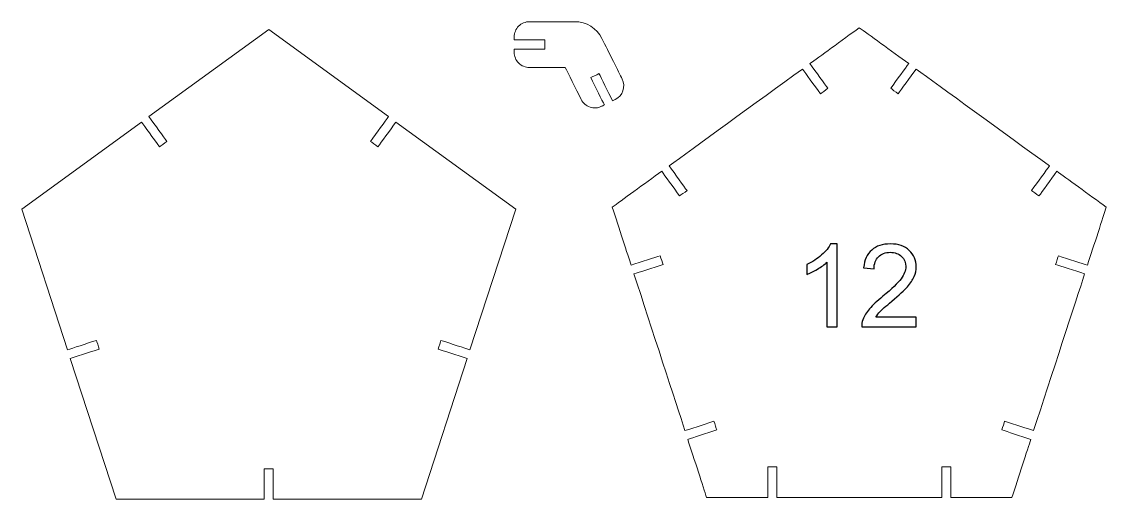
# Model space of a CAD drawing. Header units: centimetres. Extents: x -162 to 48, y -78 to 11.
# Drawn here: x -36.45 to -1.09, y -14.61 to 0.97 of the extents above; entities that cross this region are included whole.
import ezdxf

# ---------------------------------------------------------------- set-up
doc = ezdxf.new("R2010")
doc.units = ezdxf.units.CM
doc.header["$MEASUREMENT"] = 0
doc.layers.add('layer 1', color=7, linetype='Continuous')

msp = doc.modelspace()

# ---------------------------------------------------------------- linework, layer by layer
at = {"layer": 'layer 1', "color": 250, "lineweight": 9}
for points in [[(-28.39848, 0.70894), (-28.39848, 0.70894), (-32.30433, -2.12882), (-32.30433, -2.12882)], [(-28.39848, 0.70894), (-28.39848, 0.70894), (-24.49262, -2.12882), (-24.49262, -2.12882)], [(-9.14368, 0.77072), (-9.68056, 0.38065), (-10.4859, -0.20446), (-10.75434, -0.39949)], [(-7.53302, -0.39949), (-8.0699, -0.00941), (-8.87524, 0.57568), (-9.14368, 0.77072)], [(-10.99594, -0.57503), (-12.44554, -1.62823), (-14.61992, -3.20801), (-15.34472, -3.7346)], [(-10.41082, -1.38035), (-10.60587, -1.11191), (-10.89842, -0.70924), (-10.99594, -0.57503)], [(-10.75434, -0.39949), (-10.5593, -0.66794), (-10.26675, -1.07061), (-10.16923, -1.20483)], [(-8.11812, -1.20483), (-7.92309, -0.93639), (-7.63054, -0.53372), (-7.53302, -0.39949)], [(-7.29142, -0.57503), (-7.48645, -0.84347), (-7.77901, -1.24614), (-7.87653, -1.38035)], [(-2.94263, -3.7346), (-4.39223, -2.68141), (-6.56662, -1.10162), (-7.29142, -0.57503)], [(-10.16923, -1.20483), (-10.24977, -1.26334), (-10.37056, -1.3511), (-10.41082, -1.38035)], [(-7.87653, -1.38035), (-7.95706, -1.32185), (-8.07786, -1.23408), (-8.11812, -1.20483)], [(-36.45178, -5.14213), (-36.45178, -5.14213), (-32.54594, -2.30436), (-32.54594, -2.30436)], [(-31.96082, -3.10968), (-32.15585, -2.84124), (-32.44842, -2.43858), (-32.54594, -2.30436)], [(-32.30433, -2.12882), (-32.10929, -2.39727), (-31.81675, -2.79994), (-31.71923, -2.93416)], [(-25.07772, -2.93416), (-24.88269, -2.66572), (-24.59014, -2.26305), (-24.49262, -2.12882)], [(-24.25102, -2.30436), (-24.44605, -2.5728), (-24.73861, -2.97547), (-24.83613, -3.10968)], [(-20.34517, -5.14213), (-20.34517, -5.14213), (-24.25102, -2.30436), (-24.25102, -2.30436)], [(-31.71923, -2.93416), (-31.79977, -2.99266), (-31.92055, -3.08043), (-31.96082, -3.10968)], [(-24.83613, -3.10968), (-24.91666, -3.05118), (-25.03746, -2.96341), (-25.07772, -2.93416)], [(-15.34472, -3.7346), (-15.14968, -4.00305), (-14.85714, -4.40572), (-14.75962, -4.53994)], [(-3.52773, -4.53994), (-3.33271, -4.2715), (-3.04015, -3.86882), (-2.94263, -3.7346)], [(-15.58633, -3.91014), (-16.1232, -4.30022), (-16.92855, -4.88532), (-17.19698, -5.08035)], [(-15.00121, -4.71546), (-15.19624, -4.44702), (-15.48881, -4.04436), (-15.58633, -3.91014)], [(-2.70103, -3.91014), (-2.89607, -4.17859), (-3.18863, -4.58124), (-3.28614, -4.71546)], [(-1.09037, -5.08035), (-1.62725, -4.69028), (-2.43259, -4.10518), (-2.70103, -3.91014)], [(-14.75962, -4.53994), (-14.84016, -4.59844), (-14.96094, -4.68621), (-15.00121, -4.71546)], [(-3.28614, -4.71546), (-3.36667, -4.65696), (-3.48747, -4.56919), (-3.52773, -4.53994)], [(-36.45178, -5.14213), (-36.45178, -5.14213), (-34.95988, -9.73374), (-34.95988, -9.73374)], [(-20.34517, -5.14213), (-20.34517, -5.14213), (-21.83707, -9.73374), (-21.83707, -9.73374)], [(-17.19698, -5.08035), (-16.99192, -5.7115), (-16.68431, -6.65822), (-16.58177, -6.9738)], [(-1.70559, -6.9738), (-1.50052, -6.34266), (-1.19292, -5.39592), (-1.09037, -5.08035)], [(-16.58177, -6.9738), (-16.26619, -6.87126), (-15.79282, -6.71746), (-15.63504, -6.66619)], [(-15.63504, -6.66619), (-15.60428, -6.76086), (-15.55814, -6.90286), (-15.54275, -6.95021)], [(-2.7446, -6.95021), (-2.71383, -6.85554), (-2.66769, -6.71351), (-2.65232, -6.66619)], [(-2.65232, -6.66619), (-2.33674, -6.76873), (-1.86338, -6.92252), (-1.70559, -6.9738)], [(-15.54275, -6.95021), (-15.85833, -7.05274), (-16.33169, -7.20654), (-16.48949, -7.2578)], [(-1.79787, -7.2578), (-2.11345, -7.15528), (-2.58682, -7.00148), (-2.7446, -6.95021)], [(-16.48949, -7.2578), (-15.93579, -8.96192), (-15.10523, -11.51807), (-14.8284, -12.37013)], [(-3.45896, -12.37013), (-2.90526, -10.66602), (-2.07471, -8.10986), (-1.79787, -7.2578)], [(-34.01315, -9.42613), (-34.32873, -9.52867), (-34.80209, -9.68246), (-34.95988, -9.73374)], [(-33.92087, -9.71015), (-33.95164, -9.61548), (-33.99778, -9.47345), (-34.01315, -9.42613)], [(-22.87608, -9.71015), (-22.84531, -9.61548), (-22.79917, -9.47345), (-22.7838, -9.42613)], [(-22.7838, -9.42613), (-22.46822, -9.52867), (-21.99486, -9.68246), (-21.83707, -9.73374)], [(-34.8676, -10.01774), (-34.55202, -9.91522), (-34.07865, -9.76142), (-33.92087, -9.71015)], [(-21.92935, -10.01774), (-22.24493, -9.91522), (-22.7183, -9.76142), (-22.87608, -9.71015)], [(-34.8676, -10.01774), (-34.8676, -10.01774), (-33.37569, -14.60936), (-33.37569, -14.60936)], [(-21.92935, -10.01774), (-21.92935, -10.01774), (-23.42126, -14.60936), (-23.42126, -14.60936)], [(-14.8284, -12.37013), (-14.51282, -12.26757), (-14.03946, -12.11377), (-13.88167, -12.06251)], [(-13.7894, -12.34653), (-14.10497, -12.44906), (-14.57832, -12.60287), (-14.73611, -12.65414)], [(-13.88167, -12.06251), (-13.8509, -12.15719), (-13.80477, -12.29919), (-13.7894, -12.34653)], [(-4.49796, -12.34653), (-4.4672, -12.25185), (-4.42106, -12.10984), (-4.40568, -12.06251)], [(-3.55125, -12.65414), (-3.86682, -12.55159), (-4.34018, -12.39779), (-4.49796, -12.34653)], [(-4.40568, -12.06251), (-4.09011, -12.16505), (-3.61675, -12.31886), (-3.45896, -12.37013)], [(-14.73611, -12.65414), (-14.53104, -13.28529), (-14.22344, -14.23201), (-14.12089, -14.54758)], [(-4.16646, -14.54758), (-3.96139, -13.91643), (-3.65378, -12.96971), (-3.55125, -12.65414)], [(-28.54779, -13.61392), (-28.44825, -13.61392), (-28.29892, -13.61392), (-28.24916, -13.61392)], [(-28.54779, -14.60936), (-28.54779, -14.27755), (-28.54779, -13.77983), (-28.54779, -13.61392)], [(-28.24916, -13.61392), (-28.24916, -13.94574), (-28.24916, -14.44345), (-28.24916, -14.60936)], [(-12.13001, -14.54758), (-12.13001, -14.21577), (-12.13001, -13.71805), (-12.13001, -13.55214)], [(-12.13001, -13.55214), (-12.03046, -13.55214), (-11.88114, -13.55214), (-11.83137, -13.55214)], [(-11.83137, -13.55214), (-11.83137, -13.88396), (-11.83137, -14.38167), (-11.83137, -14.54758)], [(-6.45598, -14.54758), (-6.45598, -14.21577), (-6.45598, -13.71805), (-6.45598, -13.55214)], [(-6.45598, -13.55214), (-6.35644, -13.55214), (-6.20711, -13.55214), (-6.15735, -13.55214)], [(-6.15735, -13.55214), (-6.15735, -13.88396), (-6.15735, -14.38167), (-6.15735, -14.54758)], [(-33.37569, -14.60936), (-33.37569, -14.60936), (-28.54779, -14.60936), (-28.54779, -14.60936)], [(-23.42126, -14.60936), (-23.42126, -14.60936), (-28.24916, -14.60936), (-28.24916, -14.60936)], [(-14.12089, -14.54758), (-13.45726, -14.54758), (-12.46182, -14.54758), (-12.13001, -14.54758)], [(-11.83137, -14.54758), (-10.03958, -14.54758), (-7.35187, -14.54758), (-6.45598, -14.54758)], [(-6.15735, -14.54758), (-5.49371, -14.54758), (-4.49827, -14.54758), (-4.16646, -14.54758)]]:
    msp.add_open_spline(points, degree=3, dxfattribs=at)
at = {"layer": 'layer 1', "lineweight": 9}
for points in [[(-19.89752, 0.96834), (-20.02953, 0.96834), (-20.15613, 0.9159), (-20.24947, 0.82256), (-20.24947, 0.82256), (-20.34281, 0.72923), (-20.39524, 0.60263), (-20.39524, 0.47062)], [(-20.39524, -0.0271), (-20.39524, -0.1591), (-20.34281, -0.28571), (-20.24947, -0.37904), (-20.24947, -0.37904), (-20.15613, -0.47238), (-20.02953, -0.52482), (-19.89752, -0.52482)], [(-18.21063, -1.5687), (-18.15173, -1.68683), (-18.04832, -1.77673), (-17.92314, -1.81862), (-17.92314, -1.81862), (-17.79795, -1.86051), (-17.66126, -1.85095), (-17.54312, -1.79205)]]:
    msp.add_open_spline(points, degree=3, knots=[0, 0, 0, 0, 0.33333333, 0.33333333, 0.33333333, 0.33333333, 1, 1, 1, 1], dxfattribs=at)
for points in [[(-19.89752, 0.96834), (-19.40605, 0.96834), (-18.66884, 0.96834), (-18.42309, 0.96834)], [(-17.53224, 0.41707), (-17.70066, 0.75486), (-18.04564, 0.96834), (-18.42309, 0.96834)], [(-20.39524, 0.37108), (-20.39524, 0.40426), (-20.39524, 0.45403), (-20.39524, 0.47062)], [(-19.3998, 0.37108), (-19.73162, 0.37108), (-20.22934, 0.37108), (-20.39524, 0.37108)], [(-19.3998, 0.07245), (-19.3998, 0.17199), (-19.3998, 0.32131), (-19.3998, 0.37108)], [(-17.53224, 0.41707), (-17.31294, -0.02278), (-16.984, -0.68254), (-16.87435, -0.90245)], [(-20.39524, -0.0271), (-20.39524, 0.00608), (-20.39524, 0.05585), (-20.39524, 0.07245)], [(-20.39524, 0.07245), (-20.06343, 0.07245), (-19.56571, 0.07245), (-19.3998, 0.07245)], [(-18.73109, -0.52482), (-19.1199, -0.52482), (-19.70312, -0.52482), (-19.89752, -0.52482)], [(-18.21063, -1.5687), (-18.38412, -1.22075), (-18.64435, -0.6988), (-18.73109, -0.52482)], [(-17.63095, -0.72352), (-17.72003, -0.76794), (-17.85366, -0.83456), (-17.8982, -0.85677)], [(-17.8982, -0.85677), (-17.75015, -1.15372), (-17.52807, -1.59915), (-17.45404, -1.74763)], [(-17.18678, -1.61438), (-17.33483, -1.31743), (-17.55692, -0.872), (-17.63095, -0.72352)], [(-17.0977, -1.56997), (-16.85169, -1.44731), (-16.7517, -1.14846), (-16.87435, -0.90245)], [(-17.45404, -1.74763), (-17.48373, -1.76244), (-17.52828, -1.78464), (-17.54312, -1.79205)], [(-17.0977, -1.56997), (-17.12739, -1.58477), (-17.17193, -1.60698), (-17.18678, -1.61438)]]:
    msp.add_open_spline(points, degree=3, dxfattribs=at)
at = {"layer": 'layer 1', "color": 250}
for points, knots in [([(-9.86613, -8.9806), (-9.86613, -8.9806), (-10.1967, -8.9806), (-10.1967, -8.9806), (-10.1967, -8.9806), (-10.1967, -8.9806), (-10.1967, -6.87572), (-10.1967, -6.87572), (-10.1967, -6.87572), (-10.27621, -6.9521), (-10.38077, -7.02786), (-10.50974, -7.10361), (-10.50974, -7.10361), (-10.63871, -7.17937), (-10.75516, -7.23634), (-10.85784, -7.27391), (-10.85784, -7.27391), (-10.85784, -7.27391), (-10.85784, -6.95461), (-10.85784, -6.95461), (-10.85784, -6.95461), (-10.67315, -6.86821), (-10.51162, -6.76302), (-10.37325, -6.63906), (-10.37325, -6.63906), (-10.23489, -6.51572), (-10.1366, -6.39614), (-10.079, -6.27969), (-10.079, -6.27969), (-10.079, -6.27969), (-9.86613, -6.27969), (-9.86613, -6.27969), (-9.86613, -6.27969), (-9.86613, -6.27969), (-9.86613, -8.9806), (-9.86613, -8.9806)], [0, 0, 0, 0, 0.1, 0.1, 0.1, 0.1, 0.2, 0.2, 0.2, 0.2, 0.3, 0.3, 0.3, 0.3, 0.4, 0.4, 0.4, 0.4, 0.5, 0.5, 0.5, 0.5, 0.6, 0.6, 0.6, 0.6, 0.7, 0.7, 0.7, 0.7, 0.8, 0.8, 0.8, 0.8, 1, 1, 1, 1]), ([(-7.2848, -8.66506), (-7.2848, -8.66506), (-7.2848, -8.9806), (-7.2848, -8.9806), (-7.2848, -8.9806), (-7.2848, -8.9806), (-9.06537, -8.9806), (-9.06537, -8.9806), (-9.06537, -8.9806), (-9.06788, -8.90109), (-9.05473, -8.82471), (-9.02656, -8.75083), (-9.02656, -8.75083), (-8.98085, -8.63), (-8.9076, -8.51041), (-8.8068, -8.39334), (-8.8068, -8.39334), (-8.706, -8.27626), (-8.562, -8.14103), (-8.37481, -7.98764), (-8.37481, -7.98764), (-8.08368, -7.74785), (-7.88584, -7.55815), (-7.78253, -7.4179), (-7.78253, -7.4179), (-7.6786, -7.27766), (-7.62664, -7.14493), (-7.62664, -7.01972), (-7.62664, -7.01972), (-7.62664, -6.88887), (-7.6736, -6.77868), (-7.76751, -6.68852), (-7.76751, -6.68852), (-7.86142, -6.59899), (-7.98413, -6.55391), (-8.13502, -6.55391), (-8.13502, -6.55391), (-8.29467, -6.55391), (-8.42239, -6.6015), (-8.51818, -6.69666), (-8.51818, -6.69666), (-8.61397, -6.7912), (-8.66218, -6.92268), (-8.66343, -7.09109), (-8.66343, -7.09109), (-8.66343, -7.09109), (-9.00151, -7.05728), (-9.00151, -7.05728), (-9.00151, -7.05728), (-8.97835, -6.80435), (-8.8907, -6.61151), (-8.73918, -6.47878), (-8.73918, -6.47878), (-8.58705, -6.34606), (-8.38357, -6.27969), (-8.1275, -6.27969), (-8.1275, -6.27969), (-7.86956, -6.27969), (-7.66483, -6.35106), (-7.51457, -6.49444), (-7.51457, -6.49444), (-7.36369, -6.63781), (-7.28856, -6.81562), (-7.28856, -7.02723), (-7.28856, -7.02723), (-7.28856, -7.13492), (-7.31047, -7.24072), (-7.35492, -7.34465), (-7.35492, -7.34465), (-7.39875, -7.44921), (-7.472, -7.55877), (-7.57405, -7.67397), (-7.57405, -7.67397), (-7.67673, -7.78854), (-7.84639, -7.94694), (-8.08305, -8.14729), (-8.08305, -8.14729), (-8.28152, -8.31382), (-8.40924, -8.42652), (-8.46559, -8.486), (-8.46559, -8.486), (-8.52193, -8.54547), (-8.56826, -8.60495), (-8.6052, -8.66506), (-8.6052, -8.66506), (-8.6052, -8.66506), (-7.2848, -8.66506), (-7.2848, -8.66506)], [0, 0, 0, 0, 0.04347826, 0.04347826, 0.04347826, 0.04347826, 0.08695652, 0.08695652, 0.08695652, 0.08695652, 0.13043478, 0.13043478, 0.13043478, 0.13043478, 0.17391304, 0.17391304, 0.17391304, 0.17391304, 0.2173913, 0.2173913, 0.2173913, 0.2173913, 0.26086957, 0.26086957, 0.26086957, 0.26086957, 0.30434783, 0.30434783, 0.30434783, 0.30434783, 0.34782609, 0.34782609, 0.34782609, 0.34782609, 0.39130435, 0.39130435, 0.39130435, 0.39130435, 0.43478261, 0.43478261, 0.43478261, 0.43478261, 0.47826087, 0.47826087, 0.47826087, 0.47826087, 0.52173913, 0.52173913, 0.52173913, 0.52173913, 0.56521739, 0.56521739, 0.56521739, 0.56521739, 0.60869565, 0.60869565, 0.60869565, 0.60869565, 0.65217391, 0.65217391, 0.65217391, 0.65217391, 0.69565217, 0.69565217, 0.69565217, 0.69565217, 0.73913043, 0.73913043, 0.73913043, 0.73913043, 0.7826087, 0.7826087, 0.7826087, 0.7826087, 0.82608696, 0.82608696, 0.82608696, 0.82608696, 0.86956522, 0.86956522, 0.86956522, 0.86956522, 0.91304348, 0.91304348, 0.91304348, 0.91304348, 1, 1, 1, 1])]:
    msp.add_open_spline(points, degree=3, knots=knots, dxfattribs=at)

doc.saveas('drawing.dxf')
